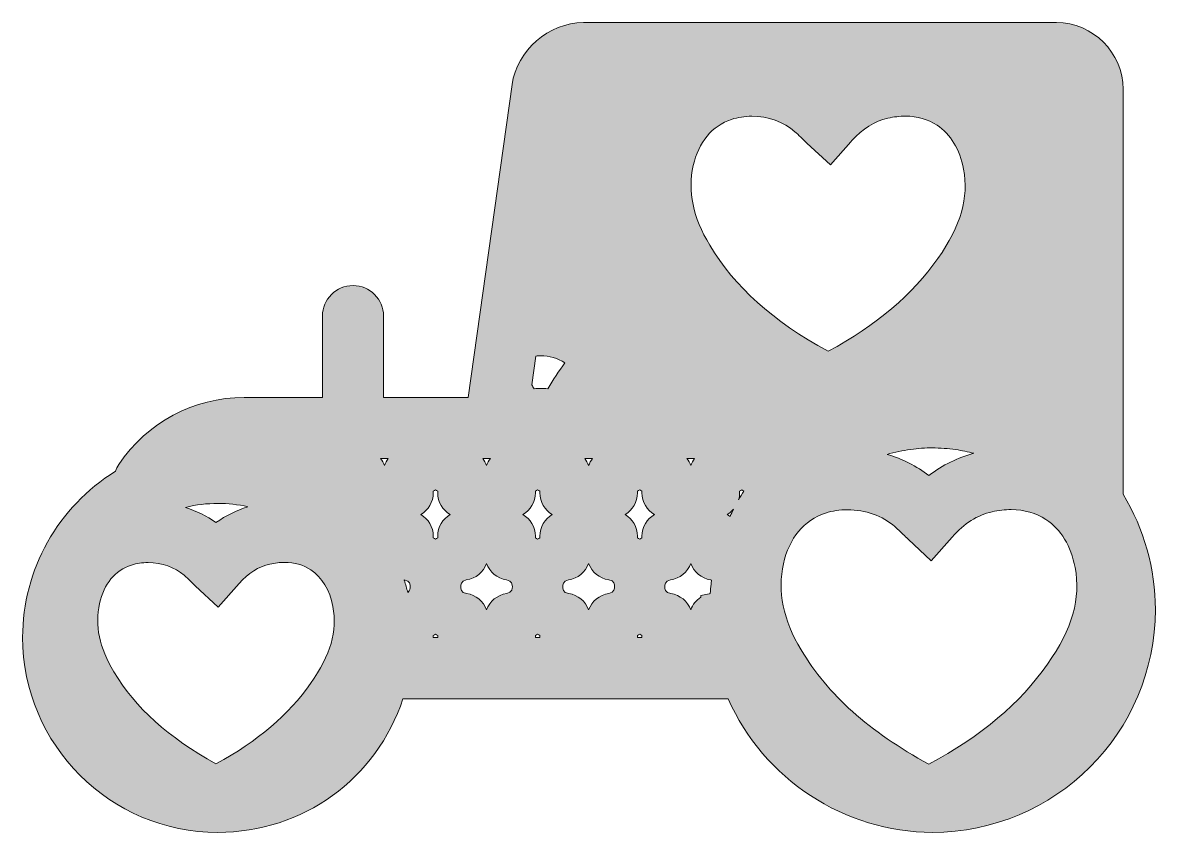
# Model space of a CAD drawing. Extents: x 14 to 2068, y -1996 to -61.
# Drawn here: x 1302.7 to 1617.3, y -1992.5 to -1767.5 of the extents above; entities that cross this region are included whole.
import ezdxf

# ---------------------------------------------------------------- set-up
doc = ezdxf.new("R2010")
doc.units = 0
doc.header["$MEASUREMENT"] = 0
doc.layers.add('Layer 1', color=7, linetype='Continuous', lineweight=0)

msp = doc.modelspace()

# ---------------------------------------------------------------- hatches: boundary and pattern name
at = {"layer": 'Layer 1', "true_color": 0xff3334, "transparency": 33554687}
h = msp.add_hatch(color=240, dxfattribs=at)
h.dxf.hatch_style = 2
edge = h.paths.add_edge_path()
edge.add_spline(control_points=[(1505.18, -1793.52), (1503.23, -1793.52), (1501.35, -1793.81), (1499.59, -1794.38), (1494.17, -1796.16), (1490.39, -1800.71), (1488.96, -1807.2), (1487.37, -1814.44), (1488.83, -1821.47), (1493.54, -1829.33), (1500.45, -1840.91), (1510.92, -1850.32), (1526.4, -1858.83), (1539.9, -1851.52), (1549.88, -1843.08), (1556.88, -1833.05), (1563.33, -1823.81), (1565.53, -1816.14), (1564.02, -1808.19), (1562.98, -1802.7), (1560.43, -1798.49), (1556.65, -1795.99), (1554.13, -1794.33), (1551.18, -1793.49), (1547.87, -1793.49), (1546.31, -1793.49), (1544.68, -1793.68), (1543.01, -1794.06), (1539.31, -1794.88), (1536.02, -1796.94), (1532.94, -1800.36), (1532.94, -1800.36), (1532.83, -1800.5), (1532.83, -1800.5), (1532.83, -1800.5), (1532.72, -1800.62), (1532.72, -1800.62), (1532.72, -1800.62), (1527.04, -1807.02), (1527.04, -1807.02), (1527.04, -1807.02), (1520.52, -1800.95), (1520.52, -1800.95), (1520.52, -1800.95), (1518.84, -1799.34), (1518.84, -1799.34), (1518.21, -1798.76), (1517.7, -1798.27), (1517.16, -1797.8), (1514.07, -1795.07), (1509.71, -1793.52), (1505.18, -1793.52)], knot_values=[0, 0, 0, 0, 1, 1, 1, 2, 2, 2, 3, 3, 3, 4, 4, 4, 5, 5, 5, 6, 6, 6, 7, 7, 7, 8, 8, 8, 9, 9, 9, 10, 10, 10, 11, 11, 11, 12, 12, 12, 13, 13, 13, 14, 14, 14, 15, 15, 15, 16, 16, 16, 17, 17, 17, 17], degree=3, periodic=0)
edge = h.paths.add_edge_path()
edge.add_spline(control_points=[(1446.6, -1869.18), (1447.23, -1869.18), (1447.87, -1869.19), (1448.53, -1869.21), (1450.02, -1866.74), (1451.63, -1864.33), (1453.33, -1862.01), (1451.31, -1860.77), (1448.96, -1860.08), (1446.6, -1860.08), (1446.15, -1860.08), (1445.69, -1860.11), (1445.24, -1860.16), (1445.24, -1860.16), (1444.12, -1868.18), (1444.12, -1868.18), (1444.33, -1868.52), (1444.55, -1868.86), (1444.75, -1869.21), (1445.39, -1869.19), (1446, -1869.18), (1446.6, -1869.18)], knot_values=[0, 0, 0, 0, 1, 1, 1, 2, 2, 2, 3, 3, 3, 4, 4, 4, 5, 5, 5, 6, 6, 6, 7, 7, 7, 7], degree=3, periodic=0)
edge = h.paths.add_edge_path()
edge.add_spline(control_points=[(1402.11, -1888.65), (1402.56, -1889.22), (1402.93, -1889.87), (1403.19, -1890.56), (1403.44, -1889.87), (1403.81, -1889.22), (1404.26, -1888.65), (1404.26, -1888.65), (1402.11, -1888.65), (1402.11, -1888.65)], knot_values=[0, 0, 0, 0, 1, 1, 1, 2, 2, 2, 3, 3, 3, 3], degree=3, periodic=0)
edge = h.paths.add_edge_path()
edge.add_spline(control_points=[(1487.19, -1888.65), (1487.64, -1889.22), (1488.01, -1889.87), (1488.26, -1890.56), (1488.52, -1889.87), (1488.89, -1889.22), (1489.34, -1888.65), (1489.34, -1888.65), (1487.19, -1888.65), (1487.19, -1888.65)], knot_values=[0, 0, 0, 0, 1, 1, 1, 2, 2, 2, 3, 3, 3, 3], degree=3, periodic=0)
edge = h.paths.add_edge_path()
edge.add_spline(control_points=[(1430.47, -1888.65), (1430.92, -1889.22), (1431.29, -1889.87), (1431.54, -1890.56), (1431.8, -1889.87), (1432.17, -1889.22), (1432.62, -1888.65), (1432.62, -1888.65), (1430.47, -1888.65), (1430.47, -1888.65)], knot_values=[0, 0, 0, 0, 1, 1, 1, 2, 2, 2, 3, 3, 3, 3], degree=3, periodic=0)
edge = h.paths.add_edge_path()
edge.add_spline(control_points=[(1458.83, -1888.65), (1459.28, -1889.22), (1459.65, -1889.87), (1459.9, -1890.56), (1460.16, -1889.87), (1460.53, -1889.22), (1460.98, -1888.65), (1460.98, -1888.65), (1458.83, -1888.65), (1458.83, -1888.65)], knot_values=[0, 0, 0, 0, 1, 1, 1, 2, 2, 2, 3, 3, 3, 3], degree=3, periodic=0)
edge = h.paths.add_edge_path()
edge.add_spline(control_points=[(1542.78, -1887.48), (1547.03, -1888.75), (1551, -1890.73), (1554.4, -1893.33), (1558.24, -1890.42), (1562.42, -1888.36), (1566.87, -1887.17), (1565.24, -1886.74), (1563.57, -1886.39), (1561.89, -1886.15), (1559.71, -1885.83), (1557.52, -1885.67), (1555.38, -1885.67), (1553.41, -1885.67), (1551.37, -1885.81), (1549.33, -1886.09), (1547.1, -1886.4), (1544.9, -1886.86), (1542.78, -1887.48)], knot_values=[0, 0, 0, 0, 1, 1, 1, 2, 2, 2, 3, 3, 3, 4, 4, 4, 5, 5, 5, 6, 6, 6, 6], degree=3, periodic=0)
edge = h.paths.add_edge_path()
edge.add_spline(control_points=[(1501.83, -1898.14), (1501.83, -1898.81), (1501.73, -1899.46), (1501.55, -1900.07), (1502.02, -1899.26), (1502.5, -1898.46), (1503, -1897.67), (1502.81, -1897.55), (1502.62, -1897.44), (1502.44, -1897.32), (1502.24, -1897.45), (1502.04, -1897.58), (1501.83, -1897.7), (1501.83, -1897.7), (1501.83, -1898.14), (1501.83, -1898.14)], knot_values=[0, 0, 0, 0, 1, 1, 1, 2, 2, 2, 3, 3, 3, 4, 4, 4, 5, 5, 5, 5], degree=3, periodic=0)
edge = h.paths.add_edge_path()
edge.add_spline(control_points=[(1498.36, -1904.18), (1498.64, -1904.35), (1498.91, -1904.53), (1499.16, -1904.73), (1499.48, -1904.04), (1499.81, -1903.36), (1500.16, -1902.68), (1499.65, -1903.27), (1499.04, -1903.78), (1498.36, -1904.18)], knot_values=[0, 0, 0, 0, 1, 1, 1, 2, 2, 2, 3, 3, 3, 3], degree=3, periodic=0)
edge = h.paths.add_edge_path()
edge.add_spline(control_points=[(1347.95, -1902.2), (1351, -1903.2), (1353.86, -1904.62), (1356.4, -1906.42), (1359.15, -1904.46), (1362.1, -1903), (1365.21, -1902.03), (1362.51, -1901.41), (1359.72, -1901.1), (1356.91, -1901.1), (1353.9, -1901.1), (1350.89, -1901.47), (1347.95, -1902.2)], knot_values=[0, 0, 0, 0, 1, 1, 1, 2, 2, 2, 3, 3, 3, 4, 4, 4, 4], degree=3, periodic=0)
edge = h.paths.add_edge_path()
edge.add_spline(control_points=[(1473.47, -1910.67), (1473.68, -1910.79), (1473.88, -1910.92), (1474.08, -1911.05), (1474.28, -1910.92), (1474.49, -1910.79), (1474.7, -1910.67), (1474.7, -1910.67), (1474.7, -1910.22), (1474.7, -1910.22), (1474.7, -1907.69), (1476.07, -1905.41), (1478.16, -1904.18), (1476.07, -1902.95), (1474.7, -1900.68), (1474.7, -1898.14), (1474.7, -1898.14), (1474.7, -1897.7), (1474.7, -1897.7), (1474.49, -1897.58), (1474.28, -1897.45), (1474.08, -1897.32), (1473.88, -1897.45), (1473.68, -1897.58), (1473.47, -1897.7), (1473.47, -1897.7), (1473.47, -1898.14), (1473.47, -1898.14), (1473.47, -1900.68), (1472.1, -1902.95), (1470, -1904.18), (1472.1, -1905.42), (1473.47, -1907.69), (1473.47, -1910.22), (1473.47, -1910.22), (1473.47, -1910.67), (1473.47, -1910.67)], knot_values=[0, 0, 0, 0, 1, 1, 1, 2, 2, 2, 3, 3, 3, 4, 4, 4, 5, 5, 5, 6, 6, 6, 7, 7, 7, 8, 8, 8, 9, 9, 9, 10, 10, 10, 11, 11, 11, 12, 12, 12, 12], degree=3, periodic=0)
edge = h.paths.add_edge_path()
edge.add_spline(control_points=[(1416.75, -1910.67), (1416.96, -1910.79), (1417.16, -1910.92), (1417.36, -1911.05), (1417.57, -1910.92), (1417.77, -1910.79), (1417.98, -1910.67), (1417.98, -1910.67), (1417.98, -1910.22), (1417.98, -1910.22), (1417.98, -1907.69), (1419.35, -1905.41), (1421.44, -1904.18), (1419.35, -1902.95), (1417.98, -1900.68), (1417.98, -1898.14), (1417.98, -1898.14), (1417.98, -1897.7), (1417.98, -1897.7), (1417.77, -1897.58), (1417.57, -1897.45), (1417.36, -1897.32), (1417.16, -1897.45), (1416.96, -1897.58), (1416.75, -1897.7), (1416.75, -1897.7), (1416.75, -1898.14), (1416.75, -1898.14), (1416.75, -1900.68), (1415.38, -1902.95), (1413.28, -1904.18), (1415.38, -1905.42), (1416.75, -1907.69), (1416.75, -1910.22), (1416.75, -1910.22), (1416.75, -1910.67), (1416.75, -1910.67)], knot_values=[0, 0, 0, 0, 1, 1, 1, 2, 2, 2, 3, 3, 3, 4, 4, 4, 5, 5, 5, 6, 6, 6, 7, 7, 7, 8, 8, 8, 9, 9, 9, 10, 10, 10, 11, 11, 11, 12, 12, 12, 12], degree=3, periodic=0)
edge = h.paths.add_edge_path()
edge.add_spline(control_points=[(1445.11, -1910.67), (1445.32, -1910.79), (1445.52, -1910.92), (1445.72, -1911.05), (1445.92, -1910.92), (1446.13, -1910.79), (1446.34, -1910.67), (1446.34, -1910.67), (1446.34, -1910.22), (1446.34, -1910.22), (1446.34, -1907.69), (1447.71, -1905.41), (1449.8, -1904.18), (1447.71, -1902.95), (1446.34, -1900.68), (1446.34, -1898.14), (1446.34, -1898.14), (1446.34, -1897.7), (1446.34, -1897.7), (1446.13, -1897.58), (1445.92, -1897.45), (1445.72, -1897.32), (1445.52, -1897.45), (1445.32, -1897.58), (1445.11, -1897.7), (1445.11, -1897.7), (1445.11, -1898.14), (1445.11, -1898.14), (1445.11, -1900.68), (1443.74, -1902.95), (1441.64, -1904.18), (1443.74, -1905.42), (1445.11, -1907.69), (1445.11, -1910.22), (1445.11, -1910.22), (1445.11, -1910.67), (1445.11, -1910.67)], knot_values=[0, 0, 0, 0, 1, 1, 1, 2, 2, 2, 3, 3, 3, 4, 4, 4, 5, 5, 5, 6, 6, 6, 7, 7, 7, 8, 8, 8, 9, 9, 9, 10, 10, 10, 11, 11, 11, 12, 12, 12, 12], degree=3, periodic=0)
edge = h.paths.add_edge_path()
edge.add_spline(control_points=[(1408.74, -1922.47), (1409.07, -1923.58), (1409.38, -1924.7), (1409.65, -1925.83), (1410.36, -1925.36), (1410.36, -1924.54), (1410.36, -1924.23), (1410.36, -1923.77), (1410.36, -1922.57), (1408.71, -1922.31), (1408.7, -1922.31), (1408.69, -1922.31), (1408.69, -1922.31), (1408.7, -1922.36), (1408.72, -1922.42), (1408.74, -1922.47)], knot_values=[0, 0, 0, 0, 1, 1, 1, 2, 2, 2, 3, 3, 3, 4, 4, 4, 5, 5, 5, 5], degree=3, periodic=0)
edge = h.paths.add_edge_path()
edge.add_spline(control_points=[(1488.26, -1917.81), (1487.38, -1920.17), (1485.26, -1921.97), (1482.64, -1922.32), (1481.08, -1922.57), (1481.08, -1923.82), (1481.08, -1924.23), (1481.08, -1924.81), (1481.08, -1925.9), (1482.7, -1926.14), (1485.28, -1926.5), (1487.39, -1928.29), (1488.26, -1930.65), (1488.8, -1929.21), (1489.8, -1927.98), (1491.09, -1927.16), (1491.09, -1927.16), (1491.04, -1926.65), (1491.04, -1926.65), (1491.04, -1926.65), (1493.34, -1926.23), (1493.34, -1926.23), (1493.44, -1926.21), (1493.55, -1926.19), (1493.65, -1926.17), (1493.71, -1925.3), (1493.8, -1924.42), (1493.9, -1923.54), (1493.9, -1923.54), (1493.96, -1922.96), (1493.96, -1922.96), (1493.98, -1922.77), (1494.01, -1922.57), (1494.03, -1922.38), (1493.92, -1922.34), (1493.83, -1922.32), (1493.77, -1922.31), (1491.24, -1921.96), (1489.13, -1920.17), (1488.26, -1917.81)], knot_values=[0, 0, 0, 0, 1, 1, 1, 2, 2, 2, 3, 3, 3, 4, 4, 4, 5, 5, 5, 6, 6, 6, 7, 7, 7, 8, 8, 8, 9, 9, 9, 10, 10, 10, 11, 11, 11, 12, 12, 12, 13, 13, 13, 13], degree=3, periodic=0)
edge = h.paths.add_edge_path()
edge.add_spline(control_points=[(1431.54, -1917.81), (1430.67, -1920.17), (1428.54, -1921.97), (1425.93, -1922.32), (1424.36, -1922.57), (1424.36, -1923.82), (1424.36, -1924.23), (1424.36, -1924.68), (1424.36, -1925.89), (1426.02, -1926.15), (1428.57, -1926.51), (1430.67, -1928.3), (1431.54, -1930.65), (1432.42, -1928.29), (1434.54, -1926.5), (1437.15, -1926.13), (1438.72, -1925.89), (1438.72, -1924.64), (1438.72, -1924.23), (1438.72, -1923.77), (1438.72, -1922.57), (1437.07, -1922.31), (1434.51, -1921.95), (1432.42, -1920.16), (1431.54, -1917.81)], knot_values=[0, 0, 0, 0, 1, 1, 1, 2, 2, 2, 3, 3, 3, 4, 4, 4, 5, 5, 5, 6, 6, 6, 7, 7, 7, 8, 8, 8, 8], degree=3, periodic=0)
edge = h.paths.add_edge_path()
edge.add_spline(control_points=[(1459.9, -1917.81), (1459.02, -1920.17), (1456.9, -1921.97), (1454.28, -1922.32), (1452.72, -1922.57), (1452.72, -1923.82), (1452.72, -1924.23), (1452.72, -1924.68), (1452.72, -1925.89), (1454.38, -1926.15), (1456.93, -1926.51), (1459.03, -1928.3), (1459.9, -1930.65), (1460.78, -1928.29), (1462.9, -1926.5), (1465.51, -1926.13), (1467.08, -1925.89), (1467.08, -1924.64), (1467.08, -1924.23), (1467.08, -1923.64), (1467.08, -1922.56), (1465.47, -1922.32), (1462.89, -1921.96), (1460.78, -1920.17), (1459.9, -1917.81)], knot_values=[0, 0, 0, 0, 1, 1, 1, 2, 2, 2, 3, 3, 3, 4, 4, 4, 5, 5, 5, 6, 6, 6, 7, 7, 7, 8, 8, 8, 8], degree=3, periodic=0)
edge = h.paths.add_edge_path()
edge.add_spline(control_points=[(1417.98, -1938.38), (1417.98, -1938.33), (1417.98, -1937.79), (1417.98, -1937.79), (1417.77, -1937.67), (1417.57, -1937.54), (1417.36, -1937.41), (1417.16, -1937.54), (1416.96, -1937.67), (1416.75, -1937.79), (1416.75, -1937.79), (1416.75, -1938.33), (1416.75, -1938.38), (1416.75, -1938.38), (1417.98, -1938.38), (1417.98, -1938.38)], knot_values=[0, 0, 0, 0, 1, 1, 1, 2, 2, 2, 3, 3, 3, 4, 4, 4, 5, 5, 5, 5], degree=3, periodic=0)
edge = h.paths.add_edge_path()
edge.add_spline(control_points=[(1446.34, -1938.38), (1446.34, -1938.33), (1446.34, -1937.79), (1446.34, -1937.79), (1446.13, -1937.67), (1445.92, -1937.54), (1445.72, -1937.41), (1445.52, -1937.54), (1445.32, -1937.67), (1445.11, -1937.79), (1445.11, -1937.79), (1445.11, -1938.33), (1445.11, -1938.38), (1445.11, -1938.38), (1446.34, -1938.38), (1446.34, -1938.38)], knot_values=[0, 0, 0, 0, 1, 1, 1, 2, 2, 2, 3, 3, 3, 4, 4, 4, 5, 5, 5, 5], degree=3, periodic=0)
edge = h.paths.add_edge_path()
edge.add_spline(control_points=[(1474.7, -1938.38), (1474.7, -1938.33), (1474.7, -1937.79), (1474.7, -1937.79), (1474.49, -1937.67), (1474.28, -1937.54), (1474.08, -1937.41), (1473.88, -1937.54), (1473.68, -1937.67), (1473.47, -1937.79), (1473.47, -1937.79), (1473.47, -1938.33), (1473.47, -1938.38), (1473.47, -1938.38), (1474.7, -1938.38), (1474.7, -1938.38)], knot_values=[0, 0, 0, 0, 1, 1, 1, 2, 2, 2, 3, 3, 3, 4, 4, 4, 5, 5, 5, 5], degree=3, periodic=0)
edge = h.paths.add_edge_path()
edge.add_spline(control_points=[(1337.57, -1917.52), (1335.93, -1917.52), (1334.36, -1917.76), (1332.9, -1918.24), (1328.35, -1919.73), (1325.3, -1923.42), (1324.09, -1928.92), (1322.73, -1935.08), (1323.98, -1941.11), (1328.03, -1947.88), (1334.03, -1957.9), (1343.07, -1966.07), (1356.4, -1973.48), (1368.01, -1967.13), (1376.62, -1959.8), (1382.69, -1951.11), (1388.25, -1943.14), (1390.16, -1936.56), (1388.87, -1929.77), (1388, -1925.16), (1385.88, -1921.62), (1382.73, -1919.55), (1380.66, -1918.18), (1378.21, -1917.49), (1375.46, -1917.49), (1374.15, -1917.49), (1372.77, -1917.65), (1371.36, -1917.97), (1368.23, -1918.66), (1365.44, -1920.44), (1362.82, -1923.39), (1362.82, -1923.39), (1357.04, -1929.95), (1357.04, -1929.95), (1357.04, -1929.95), (1350.65, -1923.96), (1350.65, -1923.96), (1350.23, -1923.57), (1349.4, -1922.78), (1349.4, -1922.78), (1348.73, -1922.14), (1348.15, -1921.58), (1347.55, -1921.06), (1345, -1918.81), (1341.36, -1917.52), (1337.57, -1917.52)], knot_values=[0, 0, 0, 0, 1, 1, 1, 2, 2, 2, 3, 3, 3, 4, 4, 4, 5, 5, 5, 6, 6, 6, 7, 7, 7, 8, 8, 8, 9, 9, 9, 10, 10, 10, 11, 11, 11, 12, 12, 12, 13, 13, 13, 14, 14, 14, 15, 15, 15, 15], degree=3, periodic=0)
edge = h.paths.add_edge_path()
edge.add_spline(control_points=[(1531.8, -1902.85), (1529.66, -1902.85), (1527.6, -1903.17), (1525.68, -1903.79), (1519.71, -1905.75), (1515.56, -1910.74), (1514, -1917.85), (1512.3, -1925.58), (1513.91, -1933.42), (1518.93, -1941.81), (1526.4, -1954.3), (1537.69, -1964.42), (1554.39, -1973.57), (1568.96, -1965.73), (1579.74, -1956.63), (1587.31, -1945.79), (1594.26, -1935.82), (1596.64, -1927.53), (1595, -1918.91), (1593.87, -1912.92), (1591.07, -1908.3), (1586.91, -1905.57), (1584.14, -1903.74), (1580.89, -1902.82), (1577.26, -1902.82), (1575.56, -1902.82), (1573.77, -1903.02), (1571.95, -1903.43), (1567.86, -1904.34), (1564.22, -1906.64), (1560.83, -1910.46), (1560.83, -1910.46), (1555.02, -1917.02), (1555.02, -1917.02), (1555.02, -1917.02), (1548.65, -1911.02), (1548.65, -1911.02), (1548.18, -1910.59), (1547.7, -1910.13), (1547.26, -1909.71), (1546.35, -1908.84), (1545.61, -1908.14), (1544.91, -1907.53), (1541.54, -1904.55), (1536.76, -1902.85), (1531.8, -1902.85)], knot_values=[0, 0, 0, 0, 1, 1, 1, 2, 2, 2, 3, 3, 3, 4, 4, 4, 5, 5, 5, 6, 6, 6, 7, 7, 7, 8, 8, 8, 9, 9, 9, 10, 10, 10, 11, 11, 11, 12, 12, 12, 13, 13, 13, 14, 14, 14, 15, 15, 15, 15], degree=3, periodic=0)
edge = h.paths.add_edge_path()
edge.add_spline(control_points=[(1555.38, -1992.5), (1530.98, -1992.5), (1508.45, -1977.67), (1498.66, -1955.38), (1498.66, -1955.38), (1408.33, -1955.38), (1408.33, -1955.38), (1401, -1977.68), (1380.61, -1992.5), (1356.91, -1992.5), (1327.02, -1992.5), (1302.71, -1968.19), (1302.71, -1938.3), (1302.71, -1919.57), (1312.55, -1902.02), (1328.48, -1892.18), (1328.71, -1891.51), (1329.03, -1890.87), (1329.42, -1890.29), (1337.22, -1878.62), (1350.23, -1871.65), (1364.24, -1871.65), (1364.24, -1871.65), (1385.96, -1871.65), (1385.96, -1871.65), (1385.96, -1871.65), (1385.96, -1849.05), (1385.96, -1849.05), (1385.96, -1844.36), (1389.77, -1840.55), (1394.46, -1840.55), (1399.15, -1840.55), (1402.96, -1844.36), (1402.96, -1849.05), (1402.96, -1849.05), (1402.96, -1871.65), (1402.96, -1871.65), (1402.96, -1871.65), (1426.47, -1871.65), (1426.47, -1871.65), (1426.47, -1871.65), (1438.63, -1784.73), (1438.63, -1784.73), (1439.96, -1775.23), (1448.84, -1767.5), (1458.43, -1767.5), (1458.43, -1767.5), (1589.82, -1767.5), (1589.82, -1767.5), (1600.02, -1767.5), (1608.32, -1775.8), (1608.32, -1786), (1608.32, -1786), (1608.32, -1898.56), (1608.32, -1898.56), (1614.19, -1908.23), (1617.29, -1919.28), (1617.29, -1930.59), (1617.29, -1964.73), (1589.52, -1992.5), (1555.38, -1992.5)], knot_values=[0, 0, 0, 0, 1, 1, 1, 2, 2, 2, 3, 3, 3, 4, 4, 4, 5, 5, 5, 6, 6, 6, 7, 7, 7, 8, 8, 8, 9, 9, 9, 10, 10, 10, 11, 11, 11, 12, 12, 12, 13, 13, 13, 14, 14, 14, 15, 15, 15, 16, 16, 16, 17, 17, 17, 18, 18, 18, 19, 19, 19, 20, 20, 20, 20], degree=3, periodic=0)

# ---------------------------------------------------------------- linework, layer by layer
at = {"layer": 'Layer 1'}
for points, knots in [([(1555.38, -1992.5), (1530.98, -1992.5), (1508.45, -1977.67), (1498.66, -1955.38), (1498.66, -1955.38), (1408.33, -1955.38), (1408.33, -1955.38), (1401, -1977.68), (1380.61, -1992.5), (1356.91, -1992.5), (1327.02, -1992.5), (1302.71, -1968.19), (1302.71, -1938.3), (1302.71, -1919.57), (1312.55, -1902.02), (1328.48, -1892.18), (1328.71, -1891.51), (1329.03, -1890.87), (1329.42, -1890.29), (1337.22, -1878.62), (1350.23, -1871.65), (1364.24, -1871.65), (1364.24, -1871.65), (1385.96, -1871.65), (1385.96, -1871.65), (1385.96, -1871.65), (1385.96, -1849.05), (1385.96, -1849.05), (1385.96, -1844.36), (1389.77, -1840.55), (1394.46, -1840.55), (1399.15, -1840.55), (1402.96, -1844.36), (1402.96, -1849.05), (1402.96, -1849.05), (1402.96, -1871.65), (1402.96, -1871.65), (1402.96, -1871.65), (1426.47, -1871.65), (1426.47, -1871.65), (1426.47, -1871.65), (1438.63, -1784.73), (1438.63, -1784.73), (1439.96, -1775.23), (1448.84, -1767.5), (1458.43, -1767.5), (1458.43, -1767.5), (1589.82, -1767.5), (1589.82, -1767.5), (1600.02, -1767.5), (1608.32, -1775.8), (1608.32, -1786), (1608.32, -1786), (1608.32, -1898.56), (1608.32, -1898.56), (1614.19, -1908.23), (1617.29, -1919.28), (1617.29, -1930.59), (1617.29, -1964.73), (1589.52, -1992.5), (1555.38, -1992.5)], [0, 0, 0, 0, 1, 1, 1, 2, 2, 2, 3, 3, 3, 4, 4, 4, 5, 5, 5, 6, 6, 6, 7, 7, 7, 8, 8, 8, 9, 9, 9, 10, 10, 10, 11, 11, 11, 12, 12, 12, 13, 13, 13, 14, 14, 14, 15, 15, 15, 16, 16, 16, 17, 17, 17, 18, 18, 18, 19, 19, 19, 20, 20, 20, 20]), ([(1505.18, -1793.52), (1503.23, -1793.52), (1501.35, -1793.81), (1499.59, -1794.38), (1494.17, -1796.16), (1490.39, -1800.71), (1488.96, -1807.2), (1487.37, -1814.44), (1488.83, -1821.47), (1493.54, -1829.33), (1500.45, -1840.91), (1510.92, -1850.32), (1526.4, -1858.83), (1539.9, -1851.52), (1549.88, -1843.08), (1556.88, -1833.05), (1563.33, -1823.81), (1565.53, -1816.14), (1564.02, -1808.19), (1562.98, -1802.7), (1560.43, -1798.49), (1556.65, -1795.99), (1554.13, -1794.33), (1551.18, -1793.49), (1547.87, -1793.49), (1546.31, -1793.49), (1544.68, -1793.68), (1543.01, -1794.06), (1539.31, -1794.88), (1536.02, -1796.94), (1532.94, -1800.36), (1532.94, -1800.36), (1532.83, -1800.5), (1532.83, -1800.5), (1532.83, -1800.5), (1532.72, -1800.62), (1532.72, -1800.62), (1532.72, -1800.62), (1527.04, -1807.02), (1527.04, -1807.02), (1527.04, -1807.02), (1520.52, -1800.95), (1520.52, -1800.95), (1520.52, -1800.95), (1518.84, -1799.34), (1518.84, -1799.34), (1518.21, -1798.76), (1517.7, -1798.27), (1517.16, -1797.8), (1514.07, -1795.07), (1509.71, -1793.52), (1505.18, -1793.52)], [0, 0, 0, 0, 1, 1, 1, 2, 2, 2, 3, 3, 3, 4, 4, 4, 5, 5, 5, 6, 6, 6, 7, 7, 7, 8, 8, 8, 9, 9, 9, 10, 10, 10, 11, 11, 11, 12, 12, 12, 13, 13, 13, 14, 14, 14, 15, 15, 15, 16, 16, 16, 17, 17, 17, 17]), ([(1446.6, -1869.18), (1447.23, -1869.18), (1447.87, -1869.19), (1448.53, -1869.21), (1450.02, -1866.74), (1451.63, -1864.33), (1453.33, -1862.01), (1451.31, -1860.77), (1448.96, -1860.08), (1446.6, -1860.08), (1446.15, -1860.08), (1445.69, -1860.11), (1445.24, -1860.16), (1445.24, -1860.16), (1444.12, -1868.18), (1444.12, -1868.18), (1444.33, -1868.52), (1444.55, -1868.86), (1444.75, -1869.21), (1445.39, -1869.19), (1446, -1869.18), (1446.6, -1869.18)], [0, 0, 0, 0, 1, 1, 1, 2, 2, 2, 3, 3, 3, 4, 4, 4, 5, 5, 5, 6, 6, 6, 7, 7, 7, 7]), ([(1542.78, -1887.48), (1547.03, -1888.75), (1551, -1890.73), (1554.4, -1893.33), (1558.24, -1890.42), (1562.42, -1888.36), (1566.87, -1887.17), (1565.24, -1886.74), (1563.57, -1886.39), (1561.89, -1886.15), (1559.71, -1885.83), (1557.52, -1885.67), (1555.38, -1885.67), (1553.41, -1885.67), (1551.37, -1885.81), (1549.33, -1886.09), (1547.1, -1886.4), (1544.9, -1886.86), (1542.78, -1887.48)], [0, 0, 0, 0, 1, 1, 1, 2, 2, 2, 3, 3, 3, 4, 4, 4, 5, 5, 5, 6, 6, 6, 6]), ([(1402.11, -1888.65), (1402.56, -1889.22), (1402.93, -1889.87), (1403.19, -1890.56), (1403.44, -1889.87), (1403.81, -1889.22), (1404.26, -1888.65), (1404.26, -1888.65), (1402.11, -1888.65), (1402.11, -1888.65)], [0, 0, 0, 0, 1, 1, 1, 2, 2, 2, 3, 3, 3, 3]), ([(1430.47, -1888.65), (1430.92, -1889.22), (1431.29, -1889.87), (1431.54, -1890.56), (1431.8, -1889.87), (1432.17, -1889.22), (1432.62, -1888.65), (1432.62, -1888.65), (1430.47, -1888.65), (1430.47, -1888.65)], [0, 0, 0, 0, 1, 1, 1, 2, 2, 2, 3, 3, 3, 3]), ([(1458.83, -1888.65), (1459.28, -1889.22), (1459.65, -1889.87), (1459.9, -1890.56), (1460.16, -1889.87), (1460.53, -1889.22), (1460.98, -1888.65), (1460.98, -1888.65), (1458.83, -1888.65), (1458.83, -1888.65)], [0, 0, 0, 0, 1, 1, 1, 2, 2, 2, 3, 3, 3, 3]), ([(1487.19, -1888.65), (1487.64, -1889.22), (1488.01, -1889.87), (1488.26, -1890.56), (1488.52, -1889.87), (1488.89, -1889.22), (1489.34, -1888.65), (1489.34, -1888.65), (1487.19, -1888.65), (1487.19, -1888.65)], [0, 0, 0, 0, 1, 1, 1, 2, 2, 2, 3, 3, 3, 3]), ([(1416.75, -1910.67), (1416.96, -1910.79), (1417.16, -1910.92), (1417.36, -1911.05), (1417.57, -1910.92), (1417.77, -1910.79), (1417.98, -1910.67), (1417.98, -1910.67), (1417.98, -1910.22), (1417.98, -1910.22), (1417.98, -1907.69), (1419.35, -1905.41), (1421.44, -1904.18), (1419.35, -1902.95), (1417.98, -1900.68), (1417.98, -1898.14), (1417.98, -1898.14), (1417.98, -1897.7), (1417.98, -1897.7), (1417.77, -1897.58), (1417.57, -1897.45), (1417.36, -1897.32), (1417.16, -1897.45), (1416.96, -1897.58), (1416.75, -1897.7), (1416.75, -1897.7), (1416.75, -1898.14), (1416.75, -1898.14), (1416.75, -1900.68), (1415.38, -1902.95), (1413.28, -1904.18), (1415.38, -1905.42), (1416.75, -1907.69), (1416.75, -1910.22), (1416.75, -1910.22), (1416.75, -1910.67), (1416.75, -1910.67)], [0, 0, 0, 0, 1, 1, 1, 2, 2, 2, 3, 3, 3, 4, 4, 4, 5, 5, 5, 6, 6, 6, 7, 7, 7, 8, 8, 8, 9, 9, 9, 10, 10, 10, 11, 11, 11, 12, 12, 12, 12]), ([(1445.11, -1910.67), (1445.32, -1910.79), (1445.52, -1910.92), (1445.72, -1911.05), (1445.92, -1910.92), (1446.13, -1910.79), (1446.34, -1910.67), (1446.34, -1910.67), (1446.34, -1910.22), (1446.34, -1910.22), (1446.34, -1907.69), (1447.71, -1905.41), (1449.8, -1904.18), (1447.71, -1902.95), (1446.34, -1900.68), (1446.34, -1898.14), (1446.34, -1898.14), (1446.34, -1897.7), (1446.34, -1897.7), (1446.13, -1897.58), (1445.92, -1897.45), (1445.72, -1897.32), (1445.52, -1897.45), (1445.32, -1897.58), (1445.11, -1897.7), (1445.11, -1897.7), (1445.11, -1898.14), (1445.11, -1898.14), (1445.11, -1900.68), (1443.74, -1902.95), (1441.64, -1904.18), (1443.74, -1905.42), (1445.11, -1907.69), (1445.11, -1910.22), (1445.11, -1910.22), (1445.11, -1910.67), (1445.11, -1910.67)], [0, 0, 0, 0, 1, 1, 1, 2, 2, 2, 3, 3, 3, 4, 4, 4, 5, 5, 5, 6, 6, 6, 7, 7, 7, 8, 8, 8, 9, 9, 9, 10, 10, 10, 11, 11, 11, 12, 12, 12, 12]), ([(1473.47, -1910.67), (1473.68, -1910.79), (1473.88, -1910.92), (1474.08, -1911.05), (1474.28, -1910.92), (1474.49, -1910.79), (1474.7, -1910.67), (1474.7, -1910.67), (1474.7, -1910.22), (1474.7, -1910.22), (1474.7, -1907.69), (1476.07, -1905.41), (1478.16, -1904.18), (1476.07, -1902.95), (1474.7, -1900.68), (1474.7, -1898.14), (1474.7, -1898.14), (1474.7, -1897.7), (1474.7, -1897.7), (1474.49, -1897.58), (1474.28, -1897.45), (1474.08, -1897.32), (1473.88, -1897.45), (1473.68, -1897.58), (1473.47, -1897.7), (1473.47, -1897.7), (1473.47, -1898.14), (1473.47, -1898.14), (1473.47, -1900.68), (1472.1, -1902.95), (1470, -1904.18), (1472.1, -1905.42), (1473.47, -1907.69), (1473.47, -1910.22), (1473.47, -1910.22), (1473.47, -1910.67), (1473.47, -1910.67)], [0, 0, 0, 0, 1, 1, 1, 2, 2, 2, 3, 3, 3, 4, 4, 4, 5, 5, 5, 6, 6, 6, 7, 7, 7, 8, 8, 8, 9, 9, 9, 10, 10, 10, 11, 11, 11, 12, 12, 12, 12]), ([(1501.83, -1898.14), (1501.83, -1898.81), (1501.73, -1899.46), (1501.55, -1900.07), (1502.02, -1899.26), (1502.5, -1898.46), (1503, -1897.67), (1502.81, -1897.55), (1502.62, -1897.44), (1502.44, -1897.32), (1502.24, -1897.45), (1502.04, -1897.58), (1501.83, -1897.7), (1501.83, -1897.7), (1501.83, -1898.14), (1501.83, -1898.14)], [0, 0, 0, 0, 1, 1, 1, 2, 2, 2, 3, 3, 3, 4, 4, 4, 5, 5, 5, 5]), ([(1347.95, -1902.2), (1351, -1903.2), (1353.86, -1904.62), (1356.4, -1906.42), (1359.15, -1904.46), (1362.1, -1903), (1365.21, -1902.03), (1362.51, -1901.41), (1359.72, -1901.1), (1356.91, -1901.1), (1353.9, -1901.1), (1350.89, -1901.47), (1347.95, -1902.2)], [0, 0, 0, 0, 1, 1, 1, 2, 2, 2, 3, 3, 3, 4, 4, 4, 4]), ([(1498.36, -1904.18), (1498.64, -1904.35), (1498.91, -1904.53), (1499.16, -1904.73), (1499.48, -1904.04), (1499.81, -1903.36), (1500.16, -1902.68), (1499.65, -1903.27), (1499.04, -1903.78), (1498.36, -1904.18)], [0, 0, 0, 0, 1, 1, 1, 2, 2, 2, 3, 3, 3, 3]), ([(1531.8, -1902.85), (1529.66, -1902.85), (1527.6, -1903.17), (1525.68, -1903.79), (1519.71, -1905.75), (1515.56, -1910.74), (1514, -1917.85), (1512.3, -1925.58), (1513.91, -1933.42), (1518.93, -1941.81), (1526.4, -1954.3), (1537.69, -1964.42), (1554.39, -1973.57), (1568.96, -1965.73), (1579.74, -1956.63), (1587.31, -1945.79), (1594.26, -1935.82), (1596.64, -1927.53), (1595, -1918.91), (1593.87, -1912.92), (1591.07, -1908.3), (1586.91, -1905.57), (1584.14, -1903.74), (1580.89, -1902.82), (1577.26, -1902.82), (1575.56, -1902.82), (1573.77, -1903.02), (1571.95, -1903.43), (1567.86, -1904.34), (1564.22, -1906.64), (1560.83, -1910.46), (1560.83, -1910.46), (1555.02, -1917.02), (1555.02, -1917.02), (1555.02, -1917.02), (1548.65, -1911.02), (1548.65, -1911.02), (1548.18, -1910.59), (1547.7, -1910.13), (1547.26, -1909.71), (1546.35, -1908.84), (1545.61, -1908.14), (1544.91, -1907.53), (1541.54, -1904.55), (1536.76, -1902.85), (1531.8, -1902.85)], [0, 0, 0, 0, 1, 1, 1, 2, 2, 2, 3, 3, 3, 4, 4, 4, 5, 5, 5, 6, 6, 6, 7, 7, 7, 8, 8, 8, 9, 9, 9, 10, 10, 10, 11, 11, 11, 12, 12, 12, 13, 13, 13, 14, 14, 14, 15, 15, 15, 15]), ([(1337.57, -1917.52), (1335.93, -1917.52), (1334.36, -1917.76), (1332.9, -1918.24), (1328.35, -1919.73), (1325.3, -1923.42), (1324.09, -1928.92), (1322.73, -1935.08), (1323.98, -1941.11), (1328.03, -1947.88), (1334.03, -1957.9), (1343.07, -1966.07), (1356.4, -1973.48), (1368.01, -1967.13), (1376.62, -1959.8), (1382.69, -1951.11), (1388.25, -1943.14), (1390.16, -1936.56), (1388.87, -1929.77), (1388, -1925.16), (1385.88, -1921.62), (1382.73, -1919.55), (1380.66, -1918.18), (1378.21, -1917.49), (1375.46, -1917.49), (1374.15, -1917.49), (1372.77, -1917.65), (1371.36, -1917.97), (1368.23, -1918.66), (1365.44, -1920.44), (1362.82, -1923.39), (1362.82, -1923.39), (1357.04, -1929.95), (1357.04, -1929.95), (1357.04, -1929.95), (1350.65, -1923.96), (1350.65, -1923.96), (1350.23, -1923.57), (1349.4, -1922.78), (1349.4, -1922.78), (1348.73, -1922.14), (1348.15, -1921.58), (1347.55, -1921.06), (1345, -1918.81), (1341.36, -1917.52), (1337.57, -1917.52)], [0, 0, 0, 0, 1, 1, 1, 2, 2, 2, 3, 3, 3, 4, 4, 4, 5, 5, 5, 6, 6, 6, 7, 7, 7, 8, 8, 8, 9, 9, 9, 10, 10, 10, 11, 11, 11, 12, 12, 12, 13, 13, 13, 14, 14, 14, 15, 15, 15, 15]), ([(1431.54, -1917.81), (1430.67, -1920.17), (1428.54, -1921.97), (1425.93, -1922.32), (1424.36, -1922.57), (1424.36, -1923.82), (1424.36, -1924.23), (1424.36, -1924.68), (1424.36, -1925.89), (1426.02, -1926.15), (1428.57, -1926.51), (1430.67, -1928.3), (1431.54, -1930.65), (1432.42, -1928.29), (1434.54, -1926.5), (1437.15, -1926.13), (1438.72, -1925.89), (1438.72, -1924.64), (1438.72, -1924.23), (1438.72, -1923.77), (1438.72, -1922.57), (1437.07, -1922.31), (1434.51, -1921.95), (1432.42, -1920.16), (1431.54, -1917.81)], [0, 0, 0, 0, 1, 1, 1, 2, 2, 2, 3, 3, 3, 4, 4, 4, 5, 5, 5, 6, 6, 6, 7, 7, 7, 8, 8, 8, 8]), ([(1459.9, -1917.81), (1459.02, -1920.17), (1456.9, -1921.97), (1454.28, -1922.32), (1452.72, -1922.57), (1452.72, -1923.82), (1452.72, -1924.23), (1452.72, -1924.68), (1452.72, -1925.89), (1454.38, -1926.15), (1456.93, -1926.51), (1459.03, -1928.3), (1459.9, -1930.65), (1460.78, -1928.29), (1462.9, -1926.5), (1465.51, -1926.13), (1467.08, -1925.89), (1467.08, -1924.64), (1467.08, -1924.23), (1467.08, -1923.64), (1467.08, -1922.56), (1465.47, -1922.32), (1462.89, -1921.96), (1460.78, -1920.17), (1459.9, -1917.81)], [0, 0, 0, 0, 1, 1, 1, 2, 2, 2, 3, 3, 3, 4, 4, 4, 5, 5, 5, 6, 6, 6, 7, 7, 7, 8, 8, 8, 8]), ([(1488.26, -1917.81), (1487.38, -1920.17), (1485.26, -1921.97), (1482.64, -1922.32), (1481.08, -1922.57), (1481.08, -1923.82), (1481.08, -1924.23), (1481.08, -1924.81), (1481.08, -1925.9), (1482.7, -1926.14), (1485.28, -1926.5), (1487.39, -1928.29), (1488.26, -1930.65), (1488.8, -1929.21), (1489.8, -1927.98), (1491.09, -1927.16), (1491.09, -1927.16), (1491.04, -1926.65), (1491.04, -1926.65), (1491.04, -1926.65), (1493.34, -1926.23), (1493.34, -1926.23), (1493.44, -1926.21), (1493.55, -1926.19), (1493.65, -1926.17), (1493.71, -1925.3), (1493.8, -1924.42), (1493.9, -1923.54), (1493.9, -1923.54), (1493.96, -1922.96), (1493.96, -1922.96), (1493.98, -1922.77), (1494.01, -1922.57), (1494.03, -1922.38), (1493.92, -1922.34), (1493.83, -1922.32), (1493.77, -1922.31), (1491.24, -1921.96), (1489.13, -1920.17), (1488.26, -1917.81)], [0, 0, 0, 0, 1, 1, 1, 2, 2, 2, 3, 3, 3, 4, 4, 4, 5, 5, 5, 6, 6, 6, 7, 7, 7, 8, 8, 8, 9, 9, 9, 10, 10, 10, 11, 11, 11, 12, 12, 12, 13, 13, 13, 13]), ([(1408.74, -1922.47), (1409.07, -1923.58), (1409.38, -1924.7), (1409.65, -1925.83), (1410.36, -1925.36), (1410.36, -1924.54), (1410.36, -1924.23), (1410.36, -1923.77), (1410.36, -1922.57), (1408.71, -1922.31), (1408.7, -1922.31), (1408.69, -1922.31), (1408.69, -1922.31), (1408.7, -1922.36), (1408.72, -1922.42), (1408.74, -1922.47)], [0, 0, 0, 0, 1, 1, 1, 2, 2, 2, 3, 3, 3, 4, 4, 4, 5, 5, 5, 5]), ([(1417.98, -1938.38), (1417.98, -1938.33), (1417.98, -1937.79), (1417.98, -1937.79), (1417.77, -1937.67), (1417.57, -1937.54), (1417.36, -1937.41), (1417.16, -1937.54), (1416.96, -1937.67), (1416.75, -1937.79), (1416.75, -1937.79), (1416.75, -1938.33), (1416.75, -1938.38), (1416.75, -1938.38), (1417.98, -1938.38), (1417.98, -1938.38)], [0, 0, 0, 0, 1, 1, 1, 2, 2, 2, 3, 3, 3, 4, 4, 4, 5, 5, 5, 5]), ([(1446.34, -1938.38), (1446.34, -1938.33), (1446.34, -1937.79), (1446.34, -1937.79), (1446.13, -1937.67), (1445.92, -1937.54), (1445.72, -1937.41), (1445.52, -1937.54), (1445.32, -1937.67), (1445.11, -1937.79), (1445.11, -1937.79), (1445.11, -1938.33), (1445.11, -1938.38), (1445.11, -1938.38), (1446.34, -1938.38), (1446.34, -1938.38)], [0, 0, 0, 0, 1, 1, 1, 2, 2, 2, 3, 3, 3, 4, 4, 4, 5, 5, 5, 5]), ([(1474.7, -1938.38), (1474.7, -1938.33), (1474.7, -1937.79), (1474.7, -1937.79), (1474.49, -1937.67), (1474.28, -1937.54), (1474.08, -1937.41), (1473.88, -1937.54), (1473.68, -1937.67), (1473.47, -1937.79), (1473.47, -1937.79), (1473.47, -1938.33), (1473.47, -1938.38), (1473.47, -1938.38), (1474.7, -1938.38), (1474.7, -1938.38)], [0, 0, 0, 0, 1, 1, 1, 2, 2, 2, 3, 3, 3, 4, 4, 4, 5, 5, 5, 5])]:
    msp.add_open_spline(points, degree=3, knots=knots, dxfattribs=at)

doc.saveas('drawing.dxf')
